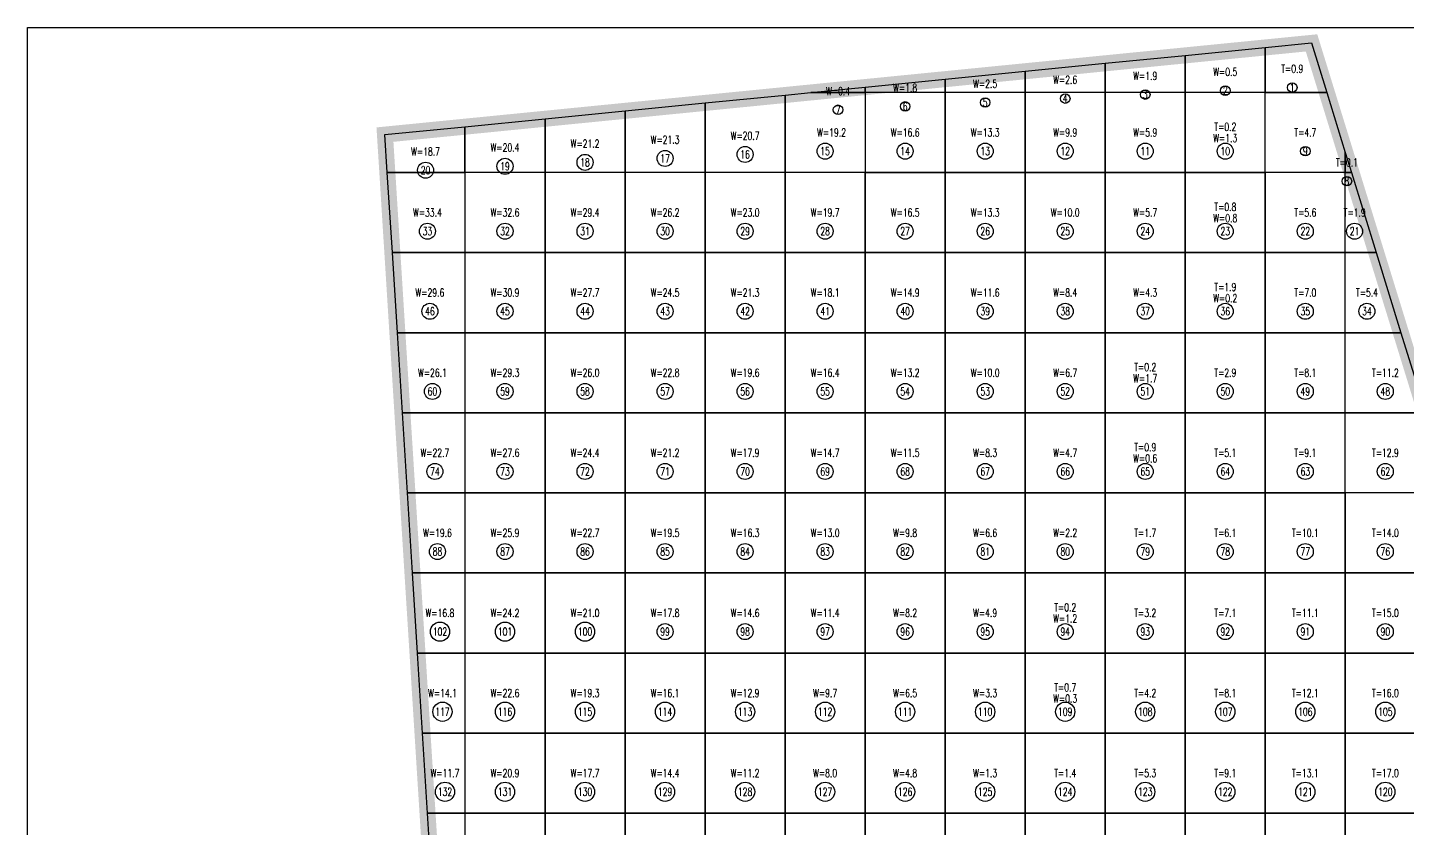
# Model space of a CAD drawing. Extents: x 4283 to 40403, y 1134 to 1764.
# Drawn here: x 14162 to 14248.2, y 1624.1 to 1674.1 of the extents above; entities that cross this region are included whole.
import ezdxf
from ezdxf.enums import TextEntityAlignment as Align

# ---------------------------------------------------------------- set-up
doc = ezdxf.new("R2010")
doc.units = 0
for name, color, linetype in [('tdz_15-3方格网', 2, 'Continuous'), ('tdz_15-3方格网计算', 7, 'Continuous'), ('tdz_土方计算图', 7, 'Continuous'), ('tdz_格田', 6, 'Continuous')]:
    doc.layers.add(name, color=color, linetype=linetype)
doc.styles.add('GLandNum', font='txt_____.ttf', dxfattribs={"width": 0.7, "height": 0.5})

msp = doc.modelspace()

# ---------------------------------------------------------------- linework, layer by layer
at = {"layer": 'tdz_15-3方格网', "linetype": 'Continuous'}
for points in [[(14239.317, 1672.854, 3390.75), (14239.317, 1670.045, 3390.787), (14234.317, 1670.045, 3390.852), (14234.317, 1672.359, 3390.773)], [(14243.162, 1670.045, 3390.731), (14239.317, 1670.045, 3390.787), (14239.317, 1672.854, 3390.75), (14242.207, 1673.139, 3390.737)], [(14229.317, 1671.864, 3390.796), (14229.317, 1670.045, 3390.858), (14224.317, 1670.045, 3390.863), (14224.317, 1671.369, 3390.819)], [(14234.317, 1672.359, 3390.773), (14234.317, 1670.045, 3390.852), (14229.317, 1670.045, 3390.858), (14229.317, 1671.864, 3390.796)], [(14219.317, 1670.875, 3390.841), (14219.317, 1670.045, 3390.869), (14214.317, 1670.045, 3390.875), (14214.317, 1670.38, 3390.864)], [(14224.317, 1671.369, 3390.819), (14224.317, 1670.045, 3390.863), (14219.317, 1670.045, 3390.869), (14219.317, 1670.875, 3390.841)], [(14209.317, 1669.885, 3390.887), (14209.317, 1665.045, 3391), (14204.317, 1665.045, 3391), (14204.317, 1669.391, 3390.909)], [(14210.934, 1670.045, 3390.879), (14214.317, 1670.045, 3390.875), (14214.317, 1665.045, 3391), (14209.317, 1665.045, 3391), (14209.317, 1669.885, 3390.887)], [(14214.317, 1670.38, 3390.864), (14214.317, 1670.045, 3390.875), (14210.934, 1670.045, 3390.879)], [(14214.317, 1670.045, 3390.875), (14214.317, 1665.045, 3391), (14219.317, 1665.045, 3391), (14219.317, 1670.045, 3390.869)], [(14219.317, 1670.045, 3390.869), (14219.317, 1665.045, 3391), (14224.317, 1665.045, 3391), (14224.317, 1670.045, 3390.863)], [(14224.317, 1670.045, 3390.863), (14224.317, 1665.045, 3391), (14229.317, 1665.045, 3390.978), (14229.317, 1670.045, 3390.858)], [(14229.317, 1670.045, 3390.858), (14229.317, 1665.045, 3390.978), (14234.317, 1665.045, 3390.882), (14234.317, 1670.045, 3390.852)], [(14234.317, 1670.045, 3390.852), (14234.317, 1665.045, 3390.882), (14239.317, 1665.045, 3390.787), (14239.317, 1670.045, 3390.787)], [(14244.317, 1666.302, 3390.722), (14244.317, 1665.045, 3390.722), (14239.317, 1665.045, 3390.787), (14239.317, 1670.045, 3390.787), (14243.162, 1670.045, 3390.731)], [(14204.317, 1669.391, 3390.909), (14204.317, 1665.045, 3391), (14199.317, 1665.045, 3391), (14199.317, 1668.896, 3390.932)], [(14194.317, 1668.401, 3390.955), (14194.317, 1665.045, 3391), (14189.317, 1665.045, 3391), (14189.317, 1667.907, 3390.977)], [(14199.317, 1668.896, 3390.932), (14199.317, 1665.045, 3391), (14194.317, 1665.045, 3391), (14194.317, 1668.401, 3390.955)], [(14189.317, 1667.907, 3390.977), (14189.317, 1665.045, 3391), (14184.465, 1665.045, 3391), (14184.317, 1667.412, 3391)], [(14244.705, 1665.045, 3390.722), (14244.317, 1665.045, 3390.722), (14244.317, 1666.302, 3390.722)], [(14184.465, 1665.045, 3391), (14189.317, 1665.045, 3391), (14189.317, 1660.045, 3391), (14184.779, 1660.045, 3391)], [(14189.317, 1665.045, 3391), (14189.317, 1660.045, 3391), (14194.317, 1660.045, 3391), (14194.317, 1665.045, 3391)], [(14194.317, 1665.045, 3391), (14194.317, 1660.045, 3391), (14199.317, 1660.045, 3391), (14199.317, 1665.045, 3391)], [(14199.317, 1665.045, 3391), (14199.317, 1660.045, 3391), (14204.317, 1660.045, 3391), (14204.317, 1665.045, 3391)], [(14204.317, 1665.045, 3391), (14204.317, 1660.045, 3391), (14209.317, 1660.045, 3391), (14209.317, 1665.045, 3391)], [(14209.317, 1665.045, 3391), (14209.317, 1660.045, 3391), (14214.317, 1660.045, 3391), (14214.317, 1665.045, 3391)], [(14214.317, 1665.045, 3391), (14214.317, 1660.045, 3391), (14219.317, 1660.045, 3391), (14219.317, 1665.045, 3391)], [(14219.317, 1665.045, 3391), (14219.317, 1660.045, 3391), (14224.317, 1660.045, 3391), (14224.317, 1665.045, 3391)], [(14224.317, 1665.045, 3391), (14224.317, 1660.045, 3391), (14229.317, 1660.045, 3391), (14229.317, 1665.045, 3390.978)], [(14229.317, 1665.045, 3390.978), (14229.317, 1660.045, 3391), (14234.317, 1660.045, 3390.956), (14234.317, 1665.045, 3390.882)], [(14234.317, 1665.045, 3390.882), (14234.317, 1660.045, 3390.956), (14239.317, 1660.045, 3390.776), (14239.317, 1665.045, 3390.787)], [(14239.317, 1665.045, 3390.787), (14239.317, 1660.045, 3390.776), (14244.317, 1660.045, 3390.738), (14244.317, 1665.045, 3390.722)], [(14244.317, 1665.045, 3390.722), (14244.705, 1665.045, 3390.722), (14246.248, 1660.045, 3390.739), (14244.317, 1660.045, 3390.738)], [(14184.779, 1660.045, 3391), (14189.317, 1660.045, 3391), (14189.317, 1655.045, 3391), (14185.093, 1655.045, 3391)], [(14189.317, 1660.045, 3391), (14189.317, 1655.045, 3391), (14194.317, 1655.045, 3391), (14194.317, 1660.045, 3391)], [(14194.317, 1660.045, 3391), (14194.317, 1655.045, 3391), (14199.317, 1655.045, 3391), (14199.317, 1660.045, 3391)], [(14199.317, 1660.045, 3391), (14199.317, 1655.045, 3391), (14204.317, 1655.045, 3391), (14204.317, 1660.045, 3391)], [(14204.317, 1660.045, 3391), (14204.317, 1655.045, 3391), (14209.317, 1655.045, 3391), (14209.317, 1660.045, 3391)], [(14209.317, 1660.045, 3391), (14209.317, 1655.045, 3391), (14214.317, 1655.045, 3391), (14214.317, 1660.045, 3391)], [(14214.317, 1660.045, 3391), (14214.317, 1655.045, 3391), (14219.317, 1655.045, 3391), (14219.317, 1660.045, 3391)], [(14219.317, 1660.045, 3391), (14219.317, 1655.045, 3391), (14224.317, 1655.045, 3391), (14224.317, 1660.045, 3391)], [(14224.317, 1660.045, 3391), (14224.317, 1655.045, 3391), (14229.317, 1655.045, 3391), (14229.317, 1660.045, 3391)], [(14229.317, 1660.045, 3391), (14229.317, 1655.045, 3391), (14234.317, 1655.045, 3390.891), (14234.317, 1660.045, 3390.956)], [(14234.317, 1660.045, 3390.956), (14234.317, 1655.045, 3390.891), (14239.317, 1655.045, 3390.794), (14239.317, 1660.045, 3390.776)], [(14239.317, 1660.045, 3390.776), (14239.317, 1655.045, 3390.794), (14244.317, 1655.045, 3390.765), (14244.317, 1660.045, 3390.738)], [(14244.317, 1660.045, 3390.738), (14246.248, 1660.045, 3390.739), (14247.791, 1655.045, 3390.757), (14244.317, 1655.045, 3390.765)], [(14185.093, 1655.045, 3391), (14189.317, 1655.045, 3391), (14189.317, 1650.045, 3391), (14185.407, 1650.045, 3391)], [(14189.317, 1655.045, 3391), (14189.317, 1650.045, 3391), (14194.317, 1650.045, 3391), (14194.317, 1655.045, 3391)], [(14194.317, 1655.045, 3391), (14194.317, 1650.045, 3391), (14199.317, 1650.045, 3391), (14199.317, 1655.045, 3391)], [(14199.317, 1655.045, 3391), (14199.317, 1650.045, 3391), (14204.317, 1650.045, 3391), (14204.317, 1655.045, 3391)], [(14204.317, 1655.045, 3391), (14204.317, 1650.045, 3391), (14209.317, 1650.045, 3391), (14209.317, 1655.045, 3391)], [(14209.317, 1655.045, 3391), (14209.317, 1650.045, 3391), (14214.317, 1650.045, 3391), (14214.317, 1655.045, 3391)], [(14214.317, 1655.045, 3391), (14214.317, 1650.045, 3391), (14219.317, 1650.045, 3391), (14219.317, 1655.045, 3391)], [(14219.317, 1655.045, 3391), (14219.317, 1650.045, 3391), (14224.317, 1650.045, 3391), (14224.317, 1655.045, 3391)], [(14224.317, 1655.045, 3391), (14224.317, 1650.045, 3391), (14229.317, 1650.045, 3391), (14229.317, 1655.045, 3391)], [(14229.317, 1655.045, 3391), (14229.317, 1650.045, 3391), (14234.317, 1650.045, 3390.854), (14234.317, 1655.045, 3390.891)], [(14234.317, 1655.045, 3390.891), (14234.317, 1650.045, 3390.854), (14239.317, 1650.045, 3390.821), (14239.317, 1655.045, 3390.794)], [(14239.317, 1655.045, 3390.794), (14239.317, 1650.045, 3390.821), (14244.317, 1650.045, 3390.792), (14244.317, 1655.045, 3390.765)], [(14249.317, 1650.103, 3390.774), (14249.317, 1650.045, 3390.774), (14244.317, 1650.045, 3390.792), (14244.317, 1655.045, 3390.765), (14247.791, 1655.045, 3390.757)], [(14185.407, 1650.045, 3391), (14189.317, 1650.045, 3391), (14189.317, 1645.045, 3391), (14185.721, 1645.045, 3391)], [(14189.317, 1650.045, 3391), (14189.317, 1645.045, 3391), (14194.317, 1645.045, 3391), (14194.317, 1650.045, 3391)], [(14194.317, 1650.045, 3391), (14194.317, 1645.045, 3391), (14199.317, 1645.045, 3391), (14199.317, 1650.045, 3391)], [(14199.317, 1650.045, 3391), (14199.317, 1645.045, 3391), (14204.317, 1645.045, 3391), (14204.317, 1650.045, 3391)], [(14204.317, 1650.045, 3391), (14204.317, 1645.045, 3391), (14209.317, 1645.045, 3391), (14209.317, 1650.045, 3391)], [(14209.317, 1650.045, 3391), (14209.317, 1645.045, 3391), (14214.317, 1645.045, 3391), (14214.317, 1650.045, 3391)], [(14214.317, 1650.045, 3391), (14214.317, 1645.045, 3391), (14219.317, 1645.045, 3391), (14219.317, 1650.045, 3391)], [(14219.317, 1650.045, 3391), (14219.317, 1645.045, 3391), (14224.317, 1645.045, 3391), (14224.317, 1650.045, 3391)], [(14224.317, 1650.045, 3391), (14224.317, 1645.045, 3391), (14229.317, 1645.045, 3390.938), (14229.317, 1650.045, 3391)], [(14229.317, 1650.045, 3391), (14229.317, 1645.045, 3390.938), (14234.317, 1645.045, 3390.877), (14234.317, 1650.045, 3390.854)], [(14234.317, 1650.045, 3390.854), (14234.317, 1645.045, 3390.877), (14239.317, 1645.045, 3390.848), (14239.317, 1650.045, 3390.821)], [(14239.317, 1650.045, 3390.821), (14239.317, 1645.045, 3390.848), (14244.317, 1645.045, 3390.819), (14244.317, 1650.045, 3390.792)], [(14244.317, 1645.045, 3390.819), (14244.317, 1650.045, 3390.792), (14249.317, 1650.045, 3390.774), (14249.317, 1645.045, 3390.79)], [(14185.721, 1645.045, 3391), (14189.317, 1645.045, 3391), (14189.317, 1640.045, 3391), (14186.035, 1640.045, 3391)], [(14189.317, 1645.045, 3391), (14189.317, 1640.045, 3391), (14194.317, 1640.045, 3391), (14194.317, 1645.045, 3391)], [(14194.317, 1645.045, 3391), (14194.317, 1640.045, 3391), (14199.317, 1640.045, 3391), (14199.317, 1645.045, 3391)], [(14199.317, 1645.045, 3391), (14199.317, 1640.045, 3391), (14204.317, 1640.045, 3391), (14204.317, 1645.045, 3391)], [(14204.317, 1645.045, 3391), (14204.317, 1640.045, 3391), (14209.317, 1640.045, 3391), (14209.317, 1645.045, 3391)], [(14209.317, 1645.045, 3391), (14209.317, 1640.045, 3391), (14214.317, 1640.045, 3391), (14214.317, 1645.045, 3391)], [(14214.317, 1645.045, 3391), (14214.317, 1640.045, 3391), (14219.317, 1640.045, 3391), (14219.317, 1645.045, 3391)], [(14219.317, 1645.045, 3391), (14219.317, 1640.045, 3391), (14224.317, 1640.045, 3391), (14224.317, 1645.045, 3391)], [(14224.317, 1645.045, 3391), (14224.317, 1640.045, 3391), (14229.317, 1640.045, 3390.933), (14229.317, 1645.045, 3390.938)], [(14229.317, 1645.045, 3390.938), (14229.317, 1640.045, 3390.933), (14234.317, 1640.045, 3390.904), (14234.317, 1645.045, 3390.877)], [(14234.317, 1645.045, 3390.877), (14234.317, 1640.045, 3390.904), (14239.317, 1640.045, 3390.875), (14239.317, 1645.045, 3390.848)], [(14239.317, 1645.045, 3390.848), (14239.317, 1640.045, 3390.875), (14244.317, 1640.045, 3390.846), (14244.317, 1645.045, 3390.819)], [(14244.317, 1645.045, 3390.819), (14244.317, 1640.045, 3390.846), (14249.317, 1640.045, 3390.817), (14249.317, 1645.045, 3390.79)], [(14186.035, 1640.045, 3391), (14189.317, 1640.045, 3391), (14189.317, 1635.045, 3391), (14186.348, 1635.045, 3391)], [(14189.317, 1640.045, 3391), (14189.317, 1635.045, 3391), (14194.317, 1635.045, 3391), (14194.317, 1640.045, 3391)], [(14194.317, 1640.045, 3391), (14194.317, 1635.045, 3391), (14199.317, 1635.045, 3391), (14199.317, 1640.045, 3391)], [(14199.317, 1640.045, 3391), (14199.317, 1635.045, 3391), (14204.317, 1635.045, 3391), (14204.317, 1640.045, 3391)], [(14204.317, 1640.045, 3391), (14204.317, 1635.045, 3391), (14209.317, 1635.045, 3391), (14209.317, 1640.045, 3391)], [(14209.317, 1640.045, 3391), (14209.317, 1635.045, 3391), (14214.317, 1635.045, 3391), (14214.317, 1640.045, 3391)], [(14214.317, 1640.045, 3391), (14214.317, 1635.045, 3391), (14219.317, 1635.045, 3391), (14219.317, 1640.045, 3391)], [(14219.317, 1640.045, 3391), (14219.317, 1635.045, 3391), (14224.317, 1635.045, 3391), (14224.317, 1640.045, 3391)], [(14224.317, 1640.045, 3391), (14224.317, 1635.045, 3391), (14229.317, 1635.045, 3390.96), (14229.317, 1640.045, 3390.933)], [(14229.317, 1640.045, 3390.933), (14229.317, 1635.045, 3390.96), (14234.317, 1635.045, 3390.931), (14234.317, 1640.045, 3390.904)], [(14234.317, 1640.045, 3390.904), (14234.317, 1635.045, 3390.931), (14239.317, 1635.045, 3390.902), (14239.317, 1640.045, 3390.875)], [(14239.317, 1640.045, 3390.875), (14239.317, 1635.045, 3390.902), (14244.317, 1635.045, 3390.873), (14244.317, 1640.045, 3390.846)], [(14244.317, 1640.045, 3390.846), (14244.317, 1635.045, 3390.873), (14249.317, 1635.045, 3390.844), (14249.317, 1640.045, 3390.817)], [(14186.348, 1635.045, 3391), (14189.317, 1635.045, 3391), (14189.317, 1630.045, 3391), (14186.662, 1630.045, 3391)], [(14189.317, 1635.045, 3391), (14189.317, 1630.045, 3391), (14194.317, 1630.045, 3391), (14194.317, 1635.045, 3391)], [(14194.317, 1635.045, 3391), (14194.317, 1630.045, 3391), (14199.317, 1630.045, 3391), (14199.317, 1635.045, 3391)], [(14199.317, 1635.045, 3391), (14199.317, 1630.045, 3391), (14204.317, 1630.045, 3391), (14204.317, 1635.045, 3391)], [(14204.317, 1635.045, 3391), (14204.317, 1630.045, 3391), (14209.317, 1630.045, 3391), (14209.317, 1635.045, 3391)], [(14209.317, 1635.045, 3391), (14209.317, 1630.045, 3391), (14214.317, 1630.045, 3391), (14214.317, 1635.045, 3391)], [(14214.317, 1635.045, 3391), (14214.317, 1630.045, 3391), (14219.317, 1630.045, 3391), (14219.317, 1635.045, 3391)], [(14219.317, 1635.045, 3391), (14219.317, 1630.045, 3391), (14224.317, 1630.045, 3391), (14224.317, 1635.045, 3391)], [(14224.317, 1635.045, 3391), (14224.317, 1630.045, 3391), (14229.317, 1630.045, 3390.986), (14229.317, 1635.045, 3390.96)], [(14229.317, 1635.045, 3390.96), (14229.317, 1630.045, 3390.986), (14234.317, 1630.045, 3390.958), (14234.317, 1635.045, 3390.931)], [(14234.317, 1635.045, 3390.931), (14234.317, 1630.045, 3390.958), (14239.317, 1630.045, 3390.929), (14239.317, 1635.045, 3390.902)], [(14239.317, 1635.045, 3390.902), (14239.317, 1630.045, 3390.929), (14244.317, 1630.045, 3390.9), (14244.317, 1635.045, 3390.873)], [(14244.317, 1635.045, 3390.873), (14244.317, 1630.045, 3390.9), (14249.317, 1630.045, 3390.871), (14249.317, 1635.045, 3390.844)], [(14186.662, 1630.045, 3391), (14189.317, 1630.045, 3391), (14189.317, 1625.045, 3391), (14186.976, 1625.045, 3391)], [(14189.317, 1630.045, 3391), (14189.317, 1625.045, 3391), (14194.317, 1625.045, 3391), (14194.317, 1630.045, 3391)], [(14194.317, 1630.045, 3391), (14194.317, 1625.045, 3391), (14199.317, 1625.045, 3391), (14199.317, 1630.045, 3391)], [(14199.317, 1630.045, 3391), (14199.317, 1625.045, 3391), (14204.317, 1625.045, 3391), (14204.317, 1630.045, 3391)], [(14204.317, 1630.045, 3391), (14204.317, 1625.045, 3391), (14209.317, 1625.045, 3391), (14209.317, 1630.045, 3391)], [(14209.317, 1630.045, 3391), (14209.317, 1625.045, 3391), (14214.317, 1625.045, 3391), (14214.317, 1630.045, 3391)], [(14214.317, 1630.045, 3391), (14214.317, 1625.045, 3391), (14219.317, 1625.045, 3391), (14219.317, 1630.045, 3391)], [(14219.317, 1630.045, 3391), (14219.317, 1625.045, 3391), (14224.317, 1625.045, 3391), (14224.317, 1630.045, 3391)], [(14224.317, 1630.045, 3391), (14224.317, 1625.045, 3391), (14229.317, 1625.045, 3391), (14229.317, 1630.045, 3390.986)], [(14229.317, 1630.045, 3390.986), (14229.317, 1625.045, 3391), (14234.317, 1625.045, 3390.984), (14234.317, 1630.045, 3390.958)], [(14234.317, 1630.045, 3390.958), (14234.317, 1625.045, 3390.984), (14239.317, 1625.045, 3390.956), (14239.317, 1630.045, 3390.929)], [(14239.317, 1630.045, 3390.929), (14239.317, 1625.045, 3390.956), (14244.317, 1625.045, 3390.927), (14244.317, 1630.045, 3390.9)], [(14244.317, 1630.045, 3390.9), (14244.317, 1625.045, 3390.927), (14249.317, 1625.045, 3390.898), (14249.317, 1630.045, 3390.871)], [(14186.976, 1625.045, 3391), (14189.317, 1625.045, 3391), (14189.317, 1620.045, 3391), (14187.29, 1620.045, 3391)], [(14189.317, 1625.045, 3391), (14189.317, 1620.045, 3391), (14194.317, 1620.045, 3391), (14194.317, 1625.045, 3391)], [(14194.317, 1625.045, 3391), (14194.317, 1620.045, 3391), (14199.317, 1620.045, 3391), (14199.317, 1625.045, 3391)], [(14199.317, 1625.045, 3391), (14199.317, 1620.045, 3391), (14204.317, 1620.045, 3391), (14204.317, 1625.045, 3391)], [(14204.317, 1625.045, 3391), (14204.317, 1620.045, 3391), (14209.317, 1620.045, 3391), (14209.317, 1625.045, 3391)], [(14209.317, 1625.045, 3391), (14209.317, 1620.045, 3391), (14214.317, 1620.045, 3391), (14214.317, 1625.045, 3391)], [(14214.317, 1625.045, 3391), (14214.317, 1620.045, 3391), (14219.317, 1620.045, 3391), (14219.317, 1625.045, 3391)], [(14219.317, 1625.045, 3391), (14219.317, 1620.045, 3391), (14224.317, 1620.045, 3391), (14224.317, 1625.045, 3391)], [(14224.317, 1625.045, 3391), (14224.317, 1620.045, 3391), (14229.317, 1620.045, 3391), (14229.317, 1625.045, 3391)], [(14229.317, 1625.045, 3391), (14229.317, 1620.045, 3391), (14234.317, 1620.045, 3391), (14234.317, 1625.045, 3390.984)], [(14234.317, 1625.045, 3390.984), (14234.317, 1620.045, 3391), (14239.317, 1620.045, 3390.982), (14239.317, 1625.045, 3390.956)], [(14239.317, 1625.045, 3390.956), (14239.317, 1620.045, 3390.982), (14244.317, 1620.045, 3390.954), (14244.317, 1625.045, 3390.927)], [(14244.317, 1625.045, 3390.927), (14244.317, 1620.045, 3390.954), (14249.317, 1620.045, 3390.925), (14249.317, 1625.045, 3390.898)]]:
    msp.add_polyline3d(points, close=True, dxfattribs=at)
at = {"layer": 'tdz_15-3方格网计算', "color": 7, "linetype": 'Continuous'}
for centre, radius in [((14226.817, 1669.664), 0.3), ((14231.817, 1669.912), 0.3), ((14236.817, 1670.159), 0.3), ((14241, 1670.354), 0.3), ((14212.626, 1668.962), 0.3), ((14216.817, 1669.17), 0.3), ((14221.817, 1669.417), 0.3), ((14201.817, 1665.928), 0.5), ((14206.817, 1666.175), 0.5), ((14211.817, 1666.379), 0.5), ((14216.817, 1666.379), 0.5), ((14221.817, 1666.379), 0.5), ((14226.817, 1666.379), 0.5), ((14231.817, 1666.379), 0.5), ((14236.817, 1666.379), 0.5), ((14241.817, 1666.379), 0.3), ((14186.854, 1665.186), 0.5), ((14191.817, 1665.433), 0.5), ((14196.817, 1665.68), 0.5), ((14244.414, 1664.507), 0.3), ((14186.97, 1661.379), 0.5), ((14191.817, 1661.379), 0.5), ((14196.817, 1661.379), 0.5), ((14201.817, 1661.379), 0.5), ((14206.817, 1661.379), 0.5), ((14211.817, 1661.379), 0.5), ((14216.817, 1661.379), 0.5), ((14221.817, 1661.379), 0.5), ((14226.817, 1661.379), 0.5), ((14231.817, 1661.379), 0.5), ((14236.817, 1661.379), 0.5), ((14241.817, 1661.379), 0.5), ((14244.897, 1661.379), 0.5), ((14187.126, 1656.379), 0.5), ((14191.817, 1656.379), 0.5), ((14196.817, 1656.379), 0.5), ((14201.817, 1656.379), 0.5), ((14206.817, 1656.379), 0.5), ((14211.817, 1656.379), 0.5), ((14216.817, 1656.379), 0.5), ((14221.817, 1656.379), 0.5), ((14226.817, 1656.379), 0.5), ((14231.817, 1656.379), 0.5), ((14236.817, 1656.379), 0.5), ((14241.817, 1656.379), 0.5), ((14245.668, 1656.379), 0.5), ((14187.283, 1651.379), 0.5), ((14191.817, 1651.379), 0.5), ((14196.817, 1651.379), 0.5), ((14201.817, 1651.379), 0.5), ((14206.817, 1651.379), 0.5), ((14211.817, 1651.379), 0.5), ((14216.817, 1651.379), 0.5), ((14221.817, 1651.379), 0.5), ((14226.817, 1651.379), 0.5), ((14231.817, 1651.379), 0.5), ((14236.817, 1651.379), 0.5), ((14241.817, 1651.379), 0.5), ((14246.817, 1651.379), 0.5), ((14187.44, 1646.379), 0.5), ((14191.817, 1646.379), 0.5), ((14196.817, 1646.379), 0.5), ((14201.817, 1646.379), 0.5), ((14206.817, 1646.379), 0.5), ((14211.817, 1646.379), 0.5), ((14216.817, 1646.379), 0.5), ((14221.817, 1646.379), 0.5), ((14226.817, 1646.379), 0.5), ((14231.817, 1646.379), 0.5), ((14236.817, 1646.379), 0.5), ((14241.817, 1646.379), 0.5), ((14246.817, 1646.379), 0.5), ((14187.597, 1641.379), 0.5), ((14191.817, 1641.379), 0.5), ((14196.817, 1641.379), 0.5), ((14201.817, 1641.379), 0.5), ((14206.817, 1641.379), 0.5), ((14211.817, 1641.379), 0.5), ((14216.817, 1641.379), 0.5), ((14221.817, 1641.379), 0.5), ((14226.817, 1641.379), 0.5), ((14231.817, 1641.379), 0.5), ((14236.817, 1641.379), 0.5), ((14241.817, 1641.379), 0.5), ((14246.817, 1641.379), 0.5), ((14187.754, 1636.379), 0.6), ((14191.817, 1636.379), 0.6), ((14196.817, 1636.379), 0.6), ((14201.817, 1636.379), 0.5), ((14206.817, 1636.379), 0.5), ((14211.817, 1636.379), 0.5), ((14216.817, 1636.379), 0.5), ((14221.817, 1636.379), 0.5), ((14226.817, 1636.379), 0.5), ((14231.817, 1636.379), 0.5), ((14236.817, 1636.379), 0.5), ((14241.817, 1636.379), 0.5), ((14246.817, 1636.379), 0.5), ((14187.911, 1631.379), 0.6), ((14191.817, 1631.379), 0.6), ((14196.817, 1631.379), 0.6), ((14201.817, 1631.379), 0.6), ((14206.817, 1631.379), 0.6), ((14211.817, 1631.379), 0.6), ((14216.817, 1631.379), 0.6), ((14221.817, 1631.379), 0.6), ((14226.817, 1631.379), 0.6), ((14231.817, 1631.379), 0.6), ((14236.817, 1631.379), 0.6), ((14241.817, 1631.379), 0.6), ((14246.817, 1631.379), 0.6), ((14188.068, 1626.379), 0.6), ((14191.817, 1626.379), 0.6), ((14196.817, 1626.379), 0.6), ((14201.817, 1626.379), 0.6), ((14206.817, 1626.379), 0.6), ((14211.817, 1626.379), 0.6), ((14216.817, 1626.379), 0.6), ((14221.817, 1626.379), 0.6), ((14226.817, 1626.379), 0.6), ((14231.817, 1626.379), 0.6), ((14236.817, 1626.379), 0.6), ((14241.817, 1626.379), 0.6), ((14246.817, 1626.379), 0.6)]:
    msp.add_circle(centre, radius, dxfattribs=at)
at = {"layer": 'tdz_土方计算图', "linetype": 'Continuous'}
for points in [[(14161.99, 1674.092), (14291.99, 1674.092)], [(14161.99, 1514.092), (14161.99, 1514.092), (14161.99, 1674.092), (14161.99, 1674.092)]]:
    msp.add_lwpolyline(points, dxfattribs=at)
at = {"layer": 'tdz_格田', "linetype": 'Continuous', "lineweight": 60, "const_width": 1}
msp.add_lwpolyline([(14190.115, 1575.045), (14184.317, 1667.412), (14242.207, 1673.139), (14269.663, 1584.183), (14190.115, 1575.045)], close=True, dxfattribs=at)

# ---------------------------------------------------------------- texts
at = {"layer": 'tdz_15-3方格网计算', "color": 173, "linetype": 'Continuous', "style": 'GLandNum', "width": 0.7}
for s, p in [('W=0.5', (14236.817, 1671.326)), ('W=2.5', (14221.817, 1670.584)), ('W=2.6', (14226.817, 1670.831)), ('W=1.9', (14231.817, 1671.078)), ('W=0.4', (14212.626, 1670.129)), ('W=1.8', (14216.817, 1670.336)), ('W=21.3', (14201.817, 1667.094)), ('W=20.7', (14206.817, 1667.342)), ('W=19.2', (14212.221, 1667.545)), ('W=16.6', (14216.817, 1667.545)), ('W=13.3', (14221.817, 1667.545)), ('W=9.9', (14226.817, 1667.545)), ('W=5.9', (14231.817, 1667.545)), ('W=1.3', (14236.817, 1667.195)), ('W=18.7', (14186.854, 1666.352)), ('W=20.4', (14191.817, 1666.6)), ('W=21.2', (14196.817, 1666.847)), ('W=33.4', (14186.97, 1662.545)), ('W=32.6', (14191.817, 1662.545)), ('W=29.4', (14196.817, 1662.545)), ('W=26.2', (14201.817, 1662.545)), ('W=23.0', (14206.817, 1662.545)), ('W=19.7', (14211.817, 1662.545)), ('W=16.5', (14216.817, 1662.545)), ('W=13.3', (14221.817, 1662.545)), ('W=10.0', (14226.817, 1662.545)), ('W=5.7', (14231.817, 1662.545)), ('W=0.8', (14236.817, 1662.195)), ('W=29.6', (14187.126, 1657.545)), ('W=30.9', (14191.817, 1657.545)), ('W=27.7', (14196.817, 1657.545)), ('W=24.5', (14201.817, 1657.545)), ('W=21.3', (14206.817, 1657.545)), ('W=18.1', (14211.817, 1657.545)), ('W=14.9', (14216.817, 1657.545)), ('W=11.6', (14221.817, 1657.545)), ('W=8.4', (14226.817, 1657.545)), ('W=4.3', (14231.817, 1657.545)), ('W=0.2', (14236.817, 1657.195)), ('W=26.1', (14187.283, 1652.545)), ('W=29.3', (14191.817, 1652.545)), ('W=26.0', (14196.817, 1652.545)), ('W=22.8', (14201.817, 1652.545)), ('W=19.6', (14206.817, 1652.545)), ('W=16.4', (14211.817, 1652.545)), ('W=13.2', (14216.817, 1652.545)), ('W=10.0', (14221.817, 1652.545)), ('W=6.7', (14226.817, 1652.545)), ('W=1.7', (14231.817, 1652.195)), ('W=22.7', (14187.44, 1647.545)), ('W=27.6', (14191.817, 1647.545)), ('W=24.4', (14196.817, 1647.545)), ('W=21.2', (14201.817, 1647.545)), ('W=17.9', (14206.817, 1647.545)), ('W=14.7', (14211.817, 1647.545)), ('W=11.5', (14216.817, 1647.545)), ('W=8.3', (14221.817, 1647.545)), ('W=4.7', (14226.817, 1647.545)), ('W=0.6', (14231.817, 1647.195)), ('W=19.6', (14187.597, 1642.545)), ('W=25.9', (14191.817, 1642.545)), ('W=22.7', (14196.817, 1642.545)), ('W=19.5', (14201.817, 1642.545)), ('W=16.3', (14206.817, 1642.545)), ('W=13.0', (14211.817, 1642.545)), ('W=9.8', (14216.817, 1642.545)), ('W=6.6', (14221.817, 1642.545)), ('W=2.2', (14226.817, 1642.545)), ('W=16.8', (14187.754, 1637.545)), ('W=24.2', (14191.817, 1637.545)), ('W=21.0', (14196.817, 1637.545)), ('W=17.8', (14201.817, 1637.545)), ('W=14.6', (14206.817, 1637.545)), ('W=11.4', (14211.817, 1637.545)), ('W=8.2', (14216.817, 1637.545)), ('W=4.9', (14221.817, 1637.545)), ('W=1.2', (14226.817, 1637.195)), ('W=14.1', (14187.911, 1632.545)), ('W=22.6', (14191.817, 1632.545)), ('W=19.3', (14196.817, 1632.545)), ('W=16.1', (14201.817, 1632.545)), ('W=12.9', (14206.817, 1632.545)), ('W=9.7', (14211.817, 1632.545)), ('W=6.5', (14216.817, 1632.545)), ('W=3.3', (14221.817, 1632.545)), ('W=0.3', (14226.817, 1632.195)), ('W=11.7', (14188.068, 1627.545)), ('W=20.9', (14191.817, 1627.545)), ('W=17.7', (14196.817, 1627.545)), ('W=14.4', (14201.817, 1627.545)), ('W=11.2', (14206.817, 1627.545)), ('W=8.0', (14211.817, 1627.545)), ('W=4.8', (14216.817, 1627.545)), ('W=1.3', (14221.817, 1627.545))]:
    msp.add_text(s, height=0.5, dxfattribs=at).set_placement(p, align=Align.MIDDLE_CENTER)
at = {"layer": 'tdz_15-3方格网计算', "color": 2, "linetype": 'Continuous', "style": 'GLandNum', "width": 0.7}
for s, p in [('T=0.9', (14241, 1671.521)), ('T=0.2', (14236.817, 1667.895)), ('T=4.7', (14241.817, 1667.545)), ('T=0.1', (14244.414, 1665.674)), ('T=0.8', (14236.817, 1662.895)), ('T=5.6', (14241.817, 1662.545)), ('T=1.9', (14244.897, 1662.545)), ('T=1.9', (14236.817, 1657.895)), ('T=7.0', (14241.817, 1657.545)), ('T=5.4', (14245.668, 1657.545)), ('T=0.2', (14231.817, 1652.895)), ('T=2.9', (14236.817, 1652.545)), ('T=8.1', (14241.817, 1652.545)), ('T=11.2', (14246.817, 1652.545)), ('T=0.9', (14231.817, 1647.895)), ('T=5.1', (14236.817, 1647.545)), ('T=9.1', (14241.817, 1647.545)), ('T=12.9', (14246.817, 1647.545)), ('T=1.7', (14231.817, 1642.545)), ('T=6.1', (14236.817, 1642.545)), ('T=10.1', (14241.817, 1642.545)), ('T=14.0', (14246.817, 1642.545)), ('T=0.2', (14226.817, 1637.895)), ('T=3.2', (14231.817, 1637.545)), ('T=7.1', (14236.817, 1637.545)), ('T=11.1', (14241.817, 1637.545)), ('T=15.0', (14246.817, 1637.545)), ('T=0.7', (14226.817, 1632.895)), ('T=4.2', (14231.817, 1632.545)), ('T=8.1', (14236.817, 1632.545)), ('T=12.1', (14241.817, 1632.545)), ('T=16.0', (14246.817, 1632.545)), ('T=1.4', (14226.817, 1627.545)), ('T=5.3', (14231.817, 1627.545)), ('T=9.1', (14236.817, 1627.545)), ('T=13.1', (14241.817, 1627.545)), ('T=17.0', (14246.817, 1627.545))]:
    msp.add_text(s, height=0.5, dxfattribs=at).set_placement(p, align=Align.MIDDLE_CENTER)
at = {"layer": 'tdz_15-3方格网计算', "color": 7, "linetype": 'Continuous', "style": 'GLandNum', "width": 0.7}
for s, p in [('4', (14226.817, 1669.664)), ('3', (14231.817, 1669.912)), ('2', (14236.817, 1670.159)), ('1', (14241, 1670.354)), ('7', (14212.626, 1668.962)), ('6', (14216.817, 1669.17)), ('5', (14221.817, 1669.417)), ('16', (14206.817, 1666.175)), ('15', (14211.817, 1666.379)), ('14', (14216.817, 1666.379)), ('13', (14221.817, 1666.379)), ('12', (14226.817, 1666.379)), ('11', (14231.817, 1666.379)), ('10', (14236.817, 1666.379)), ('9', (14241.817, 1666.379)), ('19', (14191.817, 1665.433)), ('18', (14196.817, 1665.68)), ('17', (14201.817, 1665.928)), ('20', (14186.854, 1665.186)), ('8', (14244.414, 1664.507)), ('33', (14186.97, 1661.379)), ('32', (14191.817, 1661.379)), ('31', (14196.817, 1661.379)), ('30', (14201.817, 1661.379)), ('29', (14206.817, 1661.379)), ('28', (14211.817, 1661.379)), ('27', (14216.817, 1661.379)), ('26', (14221.817, 1661.379)), ('25', (14226.817, 1661.379)), ('24', (14231.817, 1661.379)), ('23', (14236.817, 1661.379)), ('22', (14241.817, 1661.379)), ('21', (14244.897, 1661.379)), ('46', (14187.126, 1656.379)), ('45', (14191.817, 1656.379)), ('44', (14196.817, 1656.379)), ('43', (14201.817, 1656.379)), ('42', (14206.817, 1656.379)), ('41', (14211.817, 1656.379)), ('40', (14216.817, 1656.379)), ('39', (14221.817, 1656.379)), ('38', (14226.817, 1656.379)), ('37', (14231.817, 1656.379)), ('36', (14236.817, 1656.379)), ('35', (14241.817, 1656.379)), ('34', (14245.668, 1656.379)), ('60', (14187.283, 1651.379)), ('59', (14191.817, 1651.379)), ('58', (14196.817, 1651.379)), ('57', (14201.817, 1651.379)), ('56', (14206.817, 1651.379)), ('55', (14211.817, 1651.379)), ('54', (14216.817, 1651.379)), ('53', (14221.817, 1651.379)), ('52', (14226.817, 1651.379)), ('51', (14231.817, 1651.379)), ('50', (14236.817, 1651.379)), ('49', (14241.817, 1651.379)), ('48', (14246.817, 1651.379)), ('74', (14187.44, 1646.379)), ('73', (14191.817, 1646.379)), ('72', (14196.817, 1646.379)), ('71', (14201.817, 1646.379)), ('70', (14206.817, 1646.379)), ('69', (14211.817, 1646.379)), ('68', (14216.817, 1646.379)), ('67', (14221.817, 1646.379)), ('66', (14226.817, 1646.379)), ('65', (14231.817, 1646.379)), ('64', (14236.817, 1646.379)), ('63', (14241.817, 1646.379)), ('62', (14246.817, 1646.379)), ('88', (14187.597, 1641.379)), ('87', (14191.817, 1641.379)), ('86', (14196.817, 1641.379)), ('85', (14201.817, 1641.379)), ('84', (14206.817, 1641.379)), ('83', (14211.817, 1641.379)), ('82', (14216.817, 1641.379)), ('81', (14221.817, 1641.379)), ('80', (14226.817, 1641.379)), ('79', (14231.817, 1641.379)), ('78', (14236.817, 1641.379)), ('77', (14241.817, 1641.379)), ('76', (14246.817, 1641.379)), ('102', (14187.754, 1636.379)), ('101', (14191.817, 1636.379)), ('100', (14196.817, 1636.379)), ('99', (14201.817, 1636.379)), ('98', (14206.817, 1636.379)), ('97', (14211.817, 1636.379)), ('96', (14216.817, 1636.379)), ('95', (14221.817, 1636.379)), ('94', (14226.817, 1636.379)), ('93', (14231.817, 1636.379)), ('92', (14236.817, 1636.379)), ('91', (14241.817, 1636.379)), ('90', (14246.817, 1636.379)), ('117', (14187.911, 1631.379)), ('116', (14191.817, 1631.379)), ('115', (14196.817, 1631.379)), ('114', (14201.817, 1631.379)), ('113', (14206.817, 1631.379)), ('112', (14211.817, 1631.379)), ('111', (14216.817, 1631.379)), ('110', (14221.817, 1631.379)), ('109', (14226.817, 1631.379)), ('108', (14231.817, 1631.379)), ('107', (14236.817, 1631.379)), ('106', (14241.817, 1631.379)), ('105', (14246.817, 1631.379)), ('132', (14188.068, 1626.379)), ('131', (14191.817, 1626.379)), ('130', (14196.817, 1626.379)), ('129', (14201.817, 1626.379)), ('128', (14206.817, 1626.379)), ('127', (14211.817, 1626.379)), ('126', (14216.817, 1626.379)), ('125', (14221.817, 1626.379)), ('124', (14226.817, 1626.379)), ('123', (14231.817, 1626.379)), ('122', (14236.817, 1626.379)), ('121', (14241.817, 1626.379)), ('120', (14246.817, 1626.379))]:
    msp.add_text(s, height=0.5, dxfattribs=at).set_placement(p, align=Align.MIDDLE_CENTER)

doc.saveas('drawing.dxf')
